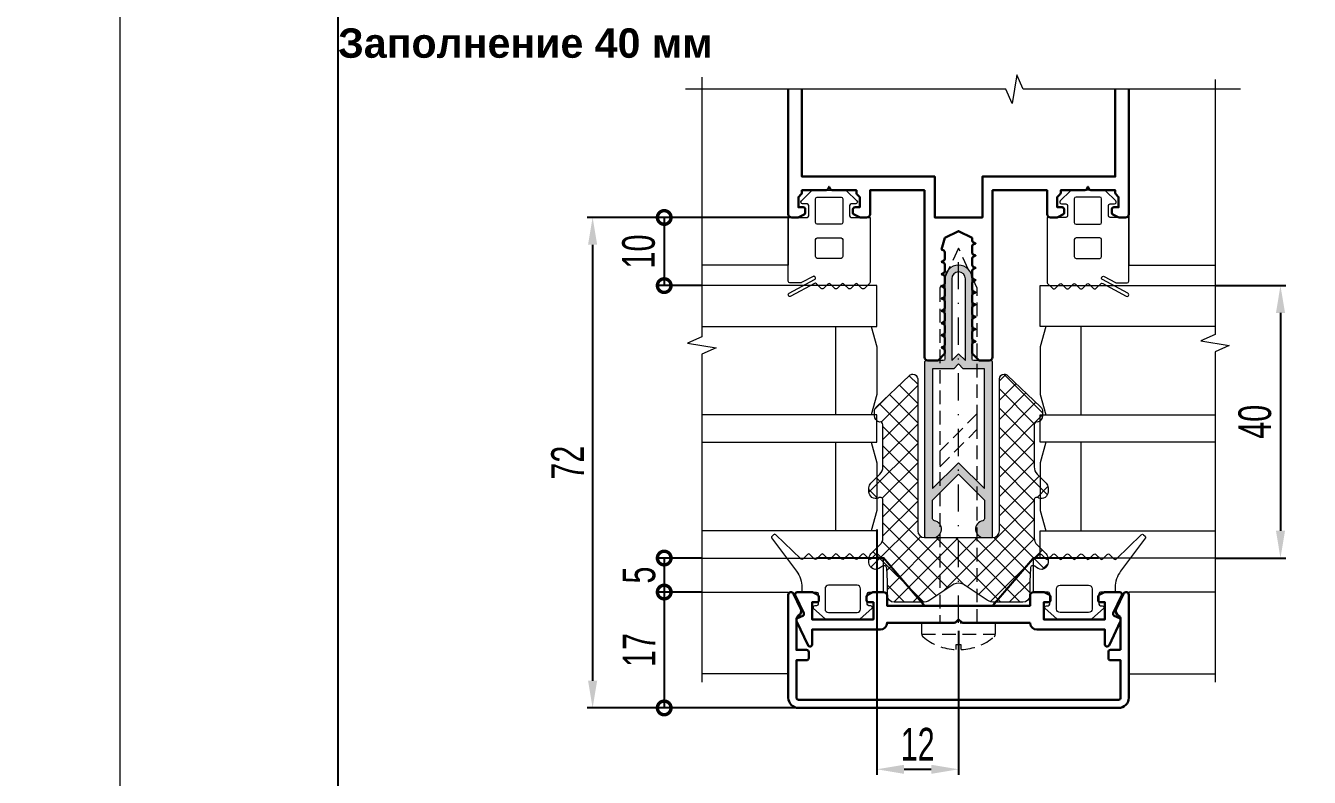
# Model space of a CAD drawing. Extents: x -37 to 8820, y -336 to 478.
# Drawn here: x 4611.3 to 4729.1, y 140.1 to 209.1 of the extents above; entities that cross this region are included whole.
import ezdxf

# ---------------------------------------------------------------- set-up
doc = ezdxf.new("R2010")
doc.units = 0
doc.header["$LTSCALE"] = 5
doc.linetypes.add('DASHDOT', pattern=[1, 0.5, -0.25, 0, -0.25])
doc.linetypes.add('HIDDEN', pattern=[0.375, 0.25, -0.125])
doc.layers.get('0').update_dxf_attribs({"linetype": 'CONTINUOUS', "lineweight": 30})
doc.layers.get('DEFPOINTS').update_dxf_attribs({"linetype": 'CONTINUOUS'})
for name, color, linetype, lineweight in [('1', 6, 'DASHDOT', 13), ('2', 3, 'HIDDEN', 13), ('Dimentions', 5, 'CONTINUOUS', 15), ('Glass', 5, 'CONTINUOUS', 20), ('Герлен', 7, 'CONTINUOUS', 60), ('Зигзаг', 1, 'CONTINUOUS', 15), ('Конструкции', 252, 'CONTINUOUS', 20), ('Рамки', 1, 'CONTINUOUS', 15), ('Текстовый', 7, 'CONTINUOUS', 9), ('Уплотнители', 1, 'CONTINUOUS', 20), ('Штриховка', 1, 'CONTINUOUS', 5)]:
    doc.layers.add(name, color=color, linetype=linetype, lineweight=lineweight)
doc.layers.add('Скрытые', color=14, linetype='CONTINUOUS', plot=False)
doc.styles.add('3', font='RUSS.SHX', dxfattribs={"width": 0.7, "height": 3})
doc.styles.add('Каталожный', font='arial.ttf', dxfattribs={"height": 2.5})
doc.dimstyles.new('MX1_6', dxfattribs={"dimtxt": 3, "dimasz": 2.5, "dimexe": 0.5, "dimexo": 0, "dimgap": 0.8, "dimtad": 1, "dimlfac": 1.6, "dimdsep": 46, "dimtxsty": '3', "dimcen": 0, "dimclrd": 256, "dimclre": 256, "dimclrt": 256, "dimaunit": 1, "dimadec": 0, "dimazin": 0, "dimtfac": 1, "dimtmove": 0, "dimatfit": 1, "dimfxl": 1, "dimtvp": 1, "dimtolj": 1, "dimtzin": 0, "dimarcsym": 0})

# ---------------------------------------------------------------- blocks, each defined once
blk = doc.blocks.new('*D505')
at = {"layer": 'DEFPOINTS', "color": 0, "linetype": 'Continuous', "transparency": 16777216}
for p in [(4720.48, 185.21), (4720.48, 160.21), (4726.48, 160.21)]:
    blk.add_point(p, dxfattribs=at)
at = {"layer": 'Dimentions', "linetype": 'Continuous', "lineweight": -2, "transparency": 16777216}
for p, q in [((4720.48, 185.21), (4726.98, 185.21)), ((4726.48, 182.71), (4726.48, 162.71)), ((4720.48, 160.21), (4726.98, 160.21))]:
    blk.add_line(p, q, dxfattribs=at)
at = {"layer": 'Dimentions', "linetype": 'Continuous', "transparency": 16777216}
for points in [[(4726.07, 182.71), (4726.9, 182.71), (4726.48, 185.21)], [(4726.07, 162.71), (4726.9, 162.71), (4726.48, 160.21)]]:
    blk.add_solid(points, dxfattribs=at)
at = {"layer": 'Dimentions', "linetype": 'Continuous', "transparency": 16777216, "insert": (4724.14, 172.71), "char_height": 3, "attachment_point": 5, "rotation": 90, "style": '3'}
blk.add_mtext('\\A1;40', dxfattribs=at)
blk = doc.blocks.new('_DotSmall')
at = {"color": 0, "linetype": 'ByBlock', "const_width": 0.5}
blk.add_lwpolyline([(-0.0625, 0, 1), (0.0625, 0, 1)], format="xyb", close=True, dxfattribs=at)
blk = doc.blocks.new('*D506')
at = {"layer": 'DEFPOINTS', "color": 0, "linetype": 'Continuous', "transparency": 16777216}
for p in [(4673.39, 160.21), (4669.93, 157.09), (4673.39, 157.09)]:
    blk.add_point(p, dxfattribs=at)
at = {"layer": 'Dimentions', "linetype": 'Continuous', "lineweight": -2, "transparency": 16777216}
for p, q in [((4673.39, 160.21), (4669.43, 160.21)), ((4669.93, 160.21), (4669.93, 157.09)), ((4673.39, 157.09), (4669.43, 157.09))]:
    blk.add_line(p, q, dxfattribs=at)
at = {"layer": 'Dimentions', "linetype": 'Continuous', "lineweight": -2, "transparency": 16777216, "xscale": 2.5, "yscale": 2.5, "zscale": 2.5}
for p, rotation in [((4669.93, 160.21), 90), ((4669.93, 157.09), 270)]:
    blk.add_blockref('_DotSmall', p, dxfattribs=dict(at, rotation=rotation))
at = {"layer": 'Dimentions', "linetype": 'Continuous', "transparency": 16777216, "insert": (4667.63, 158.65), "char_height": 3, "attachment_point": 5, "rotation": 90, "style": '3'}
blk.add_mtext('\\A1;5', dxfattribs=at)
blk = doc.blocks.new('*D507')
at = {"layer": 'DEFPOINTS', "color": 0, "linetype": 'Continuous', "transparency": 16777216}
for p in [(4673.39, 157.09), (4669.93, 146.46), (4683.38, 146.46)]:
    blk.add_point(p, dxfattribs=at)
at = {"layer": 'Dimentions', "linetype": 'Continuous', "lineweight": -2, "transparency": 16777216}
for p, q in [((4673.39, 157.09), (4669.43, 157.09)), ((4669.93, 157.09), (4669.93, 146.46)), ((4683.38, 146.46), (4669.43, 146.46))]:
    blk.add_line(p, q, dxfattribs=at)
at = {"layer": 'Dimentions', "linetype": 'Continuous', "lineweight": -2, "transparency": 16777216, "xscale": 2.5, "yscale": 2.5, "zscale": 2.5}
for p, rotation in [((4669.93, 157.09), 90), ((4669.93, 146.46), 270)]:
    blk.add_blockref('_DotSmall', p, dxfattribs=dict(at, rotation=rotation))
at = {"layer": 'Dimentions', "linetype": 'Continuous', "transparency": 16777216, "insert": (4667.63, 151.77), "char_height": 3, "attachment_point": 5, "rotation": 90, "style": '3'}
blk.add_mtext('\\A1;17', dxfattribs=at)
blk = doc.blocks.new('*D508')
at = {"layer": 'DEFPOINTS', "color": 0, "linetype": 'Continuous', "transparency": 16777216}
for p in [(4681.63, 191.46), (4669.93, 185.21), (4673.39, 185.21)]:
    blk.add_point(p, dxfattribs=at)
at = {"layer": 'Dimentions', "linetype": 'Continuous', "lineweight": -2, "transparency": 16777216}
for p, q in [((4681.63, 191.46), (4669.43, 191.46)), ((4669.93, 191.46), (4669.93, 185.21)), ((4673.39, 185.21), (4669.43, 185.21))]:
    blk.add_line(p, q, dxfattribs=at)
at = {"layer": 'Dimentions', "linetype": 'Continuous', "lineweight": -2, "transparency": 16777216, "xscale": 2.5, "yscale": 2.5, "zscale": 2.5}
for p, rotation in [((4669.93, 191.46), 90), ((4669.93, 185.21), 270)]:
    blk.add_blockref('_DotSmall', p, dxfattribs=dict(at, rotation=rotation))
at = {"layer": 'Dimentions', "linetype": 'Continuous', "transparency": 16777216, "insert": (4667.59, 188.34), "char_height": 3, "attachment_point": 5, "rotation": 90, "style": '3'}
blk.add_mtext('\\A1;10', dxfattribs=at)
blk = doc.blocks.new('*D509')
at = {"layer": 'DEFPOINTS', "color": 0, "linetype": 'Continuous', "transparency": 16777216}
for p in [(4681.63, 191.46), (4663.36, 146.46), (4682.25, 146.46)]:
    blk.add_point(p, dxfattribs=at)
at = {"layer": 'Dimentions', "linetype": 'Continuous', "lineweight": -2, "transparency": 16777216}
for p, q in [((4681.63, 191.46), (4662.86, 191.46)), ((4663.36, 188.96), (4663.36, 148.96)), ((4682.25, 146.46), (4662.86, 146.46))]:
    blk.add_line(p, q, dxfattribs=at)
at = {"layer": 'Dimentions', "linetype": 'Continuous', "transparency": 16777216}
for points in [[(4662.94, 188.96), (4663.78, 188.96), (4663.36, 191.46)], [(4662.94, 148.96), (4663.78, 148.96), (4663.36, 146.46)]]:
    blk.add_solid(points, dxfattribs=at)
at = {"layer": 'Dimentions', "linetype": 'Continuous', "transparency": 16777216, "insert": (4661.06, 168.96), "char_height": 3, "attachment_point": 5, "rotation": 90, "style": '3'}
blk.add_mtext('\\A1;72', dxfattribs=at)
blk = doc.blocks.new('*D515')
at = {"layer": 'DEFPOINTS', "color": 0, "linetype": 'Continuous', "transparency": 16777216}
for p in [(4689.44, 162.84), (4696.94, 153.53), (4696.94, 140.83)]:
    blk.add_point(p, dxfattribs=at)
at = {"layer": 'Dimentions', "linetype": 'Continuous', "lineweight": -2, "transparency": 16777216}
for p, q in [((4689.44, 162.84), (4689.44, 140.33)), ((4696.94, 153.53), (4696.94, 140.33)), ((4691.94, 140.83), (4694.44, 140.83))]:
    blk.add_line(p, q, dxfattribs=at)
at = {"layer": 'Dimentions', "linetype": 'Continuous', "transparency": 16777216}
for points in [[(4691.94, 141.24), (4691.94, 140.41), (4689.44, 140.83)], [(4694.44, 141.24), (4694.44, 140.41), (4696.94, 140.83)]]:
    blk.add_solid(points, dxfattribs=at)
at = {"layer": 'Dimentions', "linetype": 'Continuous', "transparency": 16777216, "insert": (4693.19, 143.13), "char_height": 3, "attachment_point": 5, "style": '3'}
blk.add_mtext('\\A1;12', dxfattribs=at)

msp = doc.modelspace()

# ---------------------------------------------------------------- hatches: boundary and pattern name
at = {"layer": 'Штриховка'}
h = msp.add_hatch(color=256, dxfattribs=at)
edge = h.paths.add_edge_path(flags=16)
edge.add_line((4696.9397, 178.9619), (4697.5647, 178.3369))
edge.add_line((4697.5647, 178.3369), (4697.5647, 185.8369))
edge.add_arc((4696.9397, 185.8369), 0.625, 0, 180)
edge.add_line((4696.3147, 185.8369), (4696.3147, 178.3369))
edge.add_line((4696.3147, 178.3369), (4696.9397, 178.9619))
h.paths.add_polyline_path([(4697.3791, 177.5869), (4696.9397, 178.0263), (4696.5004, 177.5869), (4694.5647, 177.5869), (4694.5647, 166.5851), (4696.9397, 168.9601), (4699.3147, 166.5851), (4699.3147, 177.5869)], flags=16)
edge = h.paths.add_edge_path()
edge.add_line((4699.8772, 178.3369), (4698.346, 178.3369))
edge.add_arc((4698.346, 178.4932), 0.1562, 180, 270, ccw=False)
edge.add_line((4698.1897, 178.4932), (4698.1897, 182.5869))
edge.add_arc((4698.096, 182.7119), 0.1562, 306.869898, 413.130102)
edge.add_line((4698.1897, 182.8369), (4698.1897, 185.8369))
edge.add_arc((4696.9397, 185.8369), 1.25, 0, 180)
edge.add_line((4695.6897, 185.8369), (4695.6897, 182.8369))
edge.add_arc((4695.7835, 182.7119), 0.1562, 126.869898, 233.130102)
edge.add_line((4695.6897, 182.5869), (4695.6897, 178.4932))
edge.add_arc((4695.5335, 178.4932), 0.1562, -90, 0, ccw=False)
edge.add_line((4695.5335, 178.3369), (4694.0022, 178.3369))
edge.add_arc((4694.0022, 178.1494), 0.1875, 90, 180)
edge.add_line((4693.8147, 178.1494), (4693.8147, 162.2744))
edge.add_arc((4694.0022, 162.2744), 0.1875, 180, 270)
edge.add_line((4694.0022, 162.0869), (4694.596, 162.0869))
edge.add_arc((4694.596, 162.8682), 0.7812, 270, 440.718201)
edge.add_arc((4694.7522, 163.8242), 0.1875, 180, 260.718201, ccw=False)
edge.add_line((4694.5647, 163.8242), (4694.5647, 165.5244))
edge.add_line((4694.5647, 165.5244), (4696.9397, 167.8994))
edge.add_line((4696.9397, 167.8994), (4699.3147, 165.5244))
edge.add_line((4699.3147, 165.5244), (4699.3147, 163.8242))
edge.add_arc((4699.1272, 163.8242), 0.1875, -80.718201, 0, ccw=False)
edge.add_arc((4699.2835, 162.8682), 0.7813, 99.281799, 270)
edge.add_line((4699.2835, 162.0869), (4699.8772, 162.0869))
edge.add_arc((4699.8772, 162.2744), 0.1875, 270, 360)
edge.add_line((4700.0647, 162.2744), (4700.0647, 178.1494))
edge.add_arc((4699.8772, 178.1494), 0.1875, 0, 90)
at = {"layer": 'Штриховка', "lineweight": 5}
h = msp.add_hatch(dxfattribs=at)
h.set_pattern_fill('NET', color=256, scale=10, angle=45, style=0)
h.set_pattern_definition([(45, (401.1166, 2520.1541), (-0.88388348, 0.88388348), []), (135, (401.1166, 2520.1541), (-0.88388348, -0.88388348), [])])
edge = h.paths.add_edge_path()
edge.add_arc((4701.1335, 176.6494), 0.4375, 45, 90, ccw=False)
edge.add_line((4701.4429, 176.9588), (4704.4754, 174.0825))
edge.add_arc((4704.0335, 173.6405), 0.625, 0, 45, ccw=False)
edge.add_line((4704.6585, 173.6405), (4704.6585, 173.287))
edge.add_arc((4704.0424, 173.284), 0.6161, -75.309061, 0.28096, ccw=False)
edge.add_arc((4704.1272, 172.4485), 0.25, 73.39845, 180)
edge.add_line((4703.8772, 172.4485), (4703.8772, 168.5727))
edge.add_arc((4704.8147, 168.5727), 0.9375, 180, 225)
edge.add_line((4704.1518, 167.9098), (4704.9754, 167.0862))
edge.add_arc((4704.5335, 166.6442), 0.625, 0, 45, ccw=False)
edge.add_line((4705.1585, 166.6442), (4705.1585, 166.2907))
edge.add_arc((4704.5335, 166.2907), 0.625, 248.459594, 360, ccw=False)
edge.add_arc((4704.1272, 165.5325), 0.25, 45, 180)
edge.add_line((4703.8772, 165.5325), (4703.8772, 162.0763))
edge.add_arc((4704.8147, 162.0763), 0.9375, 180, 225)
edge.add_line((4704.1518, 161.4134), (4704.9754, 160.5898))
edge.add_arc((4704.5335, 160.1479), 0.625, 0, 45, ccw=False)
edge.add_line((4705.1585, 160.1479), (4705.1585, 159.7943))
edge.add_arc((4704.5335, 159.7943), 0.625, -135, 0, ccw=False)
edge.add_line((4704.0915, 159.3524), (4703.9276, 159.4684))
edge.add_arc((4703.7832, 159.2644), 0.25, 54.716356, 177.011206)
edge.add_line((4703.5335, 159.2774), (4703.471, 158.0802))
edge.add_line((4703.471, 158.0802), (4703.471, 156.7744))
edge.add_arc((4702.846, 156.7744), 0.625, -90, 0, ccw=False)
edge.add_line((4702.846, 156.1494), (4702.6897, 156.1494))
edge.add_line((4702.6897, 156.1494), (4700.2662, 156.1494))
edge.add_arc((4700.2662, 157.3994), 1.25, 236.745633, 270, ccw=False)
edge.add_line((4699.5807, 156.3541), (4697.3762, 157.7997))
edge.add_arc((4696.9397, 156.944), 0.9605, 62.973316, 117.026684)
edge.add_line((4696.5033, 157.7997), (4694.2988, 156.3541))
edge.add_arc((4693.6133, 157.3994), 1.25, 270, 303.254367, ccw=False)
edge.add_line((4693.6133, 156.1494), (4691.1897, 156.1494))
edge.add_line((4691.1897, 156.1494), (4691.0335, 156.1494))
edge.add_arc((4691.0335, 156.7744), 0.625, 180, 270, ccw=False)
edge.add_line((4690.4085, 156.7744), (4690.4085, 158.0802))
edge.add_line((4690.4085, 158.0802), (4690.346, 159.2774))
edge.add_arc((4690.0963, 159.2644), 0.25, 2.988794, 125.283644)
edge.add_line((4689.9519, 159.4684), (4689.7879, 159.3524))
edge.add_arc((4689.346, 159.7943), 0.625, 180, 315, ccw=False)
edge.add_line((4688.721, 159.7943), (4688.721, 160.1479))
edge.add_arc((4689.346, 160.1479), 0.625, 135, 180, ccw=False)
edge.add_line((4688.904, 160.5898), (4689.7277, 161.4134))
edge.add_arc((4689.0647, 162.0763), 0.9375, 315, 360)
edge.add_line((4690.0022, 162.0763), (4690.0022, 165.5325))
edge.add_arc((4689.7522, 165.5325), 0.25, 360, 495)
edge.add_arc((4689.346, 166.2907), 0.625, 180, 291.540406, ccw=False)
edge.add_line((4688.721, 166.2907), (4688.721, 166.6442))
edge.add_arc((4689.346, 166.6442), 0.625, 135, 180, ccw=False)
edge.add_line((4688.904, 167.0862), (4689.7277, 167.9098))
edge.add_arc((4689.0647, 168.5727), 0.9375, 315, 360)
edge.add_line((4690.0022, 168.5727), (4690.0022, 172.4485))
edge.add_arc((4689.7522, 172.4485), 0.25, 360, 466.60155)
edge.add_arc((4689.837, 173.284), 0.6161, 179.71904, 255.309061, ccw=False)
edge.add_line((4689.221, 173.287), (4689.221, 173.6405))
edge.add_arc((4689.846, 173.6405), 0.625, 135, 180, ccw=False)
edge.add_line((4689.404, 174.0825), (4692.4366, 176.9588))
edge.add_arc((4692.746, 176.6494), 0.4375, 90, 135, ccw=False)
edge.add_line((4692.746, 177.0869), (4692.7522, 177.0869))
edge.add_arc((4692.7522, 176.6494), 0.4375, 0, 90, ccw=False)
edge.add_line((4693.1897, 176.6494), (4693.1897, 162.7119))
edge.add_arc((4693.8147, 162.7119), 0.625, 180, 270)
edge.add_line((4693.8147, 162.0869), (4696.9397, 162.0869))
edge.add_line((4696.9397, 162.0869), (4700.0647, 162.0869))
edge.add_arc((4700.0647, 162.7119), 0.625, 270, 360)
edge.add_line((4700.6897, 162.7119), (4700.6897, 176.6494))
edge.add_arc((4701.1272, 176.6494), 0.4375, 90, 180, ccw=False)

# ---------------------------------------------------------------- linework, layer by layer
msp.add_lwpolyline([(4681.3147, 203.2257), (4681.3147, 191.7744, 0.41421356), (4681.6272, 191.4619), (4682.208, 191.4619, 0.11643382), (4682.2918, 191.4817), (4682.7736, 191.7226, 0.28407904), (4682.8772, 191.8903), (4682.8772, 192.2119, 0.41421356), (4682.6897, 192.3994), (4682.2522, 192.3994), (4682.2522, 193.3369), (4682.5098, 193.5945, 0.19891237), (4682.5647, 193.7271), (4682.5647, 193.9619), (4684.7926, 193.9619, 0.28407904), (4684.9603, 194.0656), (4685.0647, 194.2744), (4685.1692, 194.0656, 0.28407904), (4685.3369, 193.9619), (4687.5647, 193.9619), (4687.5647, 193.7271, 0.19891237), (4687.6197, 193.5945), (4687.8772, 193.3369), (4687.8772, 192.3994), (4687.4397, 192.3994, 0.41421356), (4687.2522, 192.2119), (4687.2522, 191.8903, 0.28407904), (4687.3559, 191.7226), (4687.8377, 191.4817, 0.11643382), (4687.9215, 191.4619), (4688.5022, 191.4619, 0.41421356), (4688.8147, 191.7744), (4688.8147, 193.9619), (4693.8147, 193.9619), (4693.8147, 178.6494, 0.41421356), (4694.1272, 178.3369), (4694.9871, 178.3369, 0.19891237), (4695.1197, 178.3918), (4695.6348, 178.907, 0.19891237), (4695.6897, 179.0396), (4695.6897, 179.2523, 0.28407904), (4695.5861, 179.42), (4695.3772, 179.5244), (4695.5861, 179.6288, 0.28407904), (4695.6897, 179.7965), (4695.6897, 180.3773, 0.28407904), (4695.5861, 180.545), (4695.3772, 180.6494), (4695.5861, 180.7538, 0.28407904), (4695.6897, 180.9215), (4695.6897, 181.5023, 0.28407904), (4695.5861, 181.67), (4695.3772, 181.7744), (4695.5861, 181.8788, 0.28407904), (4695.6897, 182.0465), (4695.6897, 182.6273, 0.28407904), (4695.5861, 182.795), (4695.3772, 182.8994), (4695.5861, 183.0038, 0.28407904), (4695.6897, 183.1715), (4695.6897, 183.7523, 0.28407904), (4695.5861, 183.92), (4695.3772, 184.0244), (4695.5861, 184.1288, 0.28407904), (4695.6897, 184.2965), (4695.6897, 184.8773, 0.28407904), (4695.5861, 185.045), (4695.3772, 185.1494), (4695.5861, 185.2538, 0.28407904), (4695.6897, 185.4215), (4695.6897, 186.0023, 0.28407904), (4695.5861, 186.17), (4695.3772, 186.2744), (4695.5861, 186.3788, 0.28407904), (4695.6897, 186.5465), (4695.6897, 187.1273, 0.28407904), (4695.5861, 187.295), (4695.3772, 187.3994), (4695.5861, 187.5038, 0.28407904), (4695.6897, 187.6715), (4695.6897, 188.2523, 0.28407904), (4695.5861, 188.42), (4695.3772, 188.5244), (4695.6897, 189.5869), (4696.9397, 190.2119), (4698.1897, 189.5869), (4698.1897, 189.359, 0.28407904), (4698.2934, 189.1913), (4698.5022, 189.0869), (4698.2934, 188.9825, 0.28407904), (4698.1897, 188.8148), (4698.1897, 188.234, 0.28407904), (4698.2934, 188.0663), (4698.5022, 187.9619), (4698.2934, 187.8575, 0.28407904), (4698.1897, 187.6898), (4698.1897, 187.109, 0.28407904), (4698.2934, 186.9413), (4698.5022, 186.8369), (4698.2934, 186.7325, 0.28407904), (4698.1897, 186.5648), (4698.1897, 185.984, 0.28407904), (4698.2934, 185.8163), (4698.5022, 185.7119), (4698.2934, 185.6075, 0.28407904), (4698.1897, 185.4398), (4698.1897, 184.859, 0.28407904), (4698.2934, 184.6913), (4698.5022, 184.5869), (4698.2934, 184.4825, 0.28407904), (4698.1897, 184.3148), (4698.1897, 183.734, 0.28407904), (4698.2934, 183.5663), (4698.5022, 183.4619), (4698.2934, 183.3575, 0.28407904), (4698.1897, 183.1898), (4698.1897, 182.609, 0.28407904), (4698.2934, 182.4413), (4698.5022, 182.3369), (4698.2934, 182.2325, 0.28407904), (4698.1897, 182.0648), (4698.1897, 181.484, 0.28407904), (4698.2934, 181.3163), (4698.5022, 181.2119), (4698.2934, 181.1075, 0.28407904), (4698.1897, 180.9398), (4698.1897, 180.359, 0.28407904), (4698.2934, 180.1913), (4698.5022, 180.0869), (4698.2934, 179.9825, 0.28407904), (4698.1897, 179.8148), (4698.1897, 179.0396, 0.19891237), (4698.2447, 178.907), (4698.7598, 178.3918, 0.19891237), (4698.8924, 178.3369), (4699.7522, 178.3369, 0.41421356), (4700.0647, 178.6494), (4700.0647, 193.9619), (4705.0647, 193.9619), (4705.0647, 191.7744, 0.41421356), (4705.3772, 191.4619), (4705.958, 191.4619, 0.11643382), (4706.0418, 191.4817), (4706.5236, 191.7226, 0.28407904), (4706.6272, 191.8903), (4706.6272, 192.2119, 0.41421356), (4706.4397, 192.3994), (4706.0022, 192.3994), (4706.0022, 193.3369), (4706.2598, 193.5945, 0.19891237), (4706.3147, 193.7271), (4706.3147, 193.9619), (4708.5426, 193.9619, 0.28407904), (4708.7103, 194.0656), (4708.8147, 194.2744), (4708.9192, 194.0656, 0.28407904), (4709.0869, 193.9619), (4711.3147, 193.9619), (4711.3147, 193.7271, 0.19891237), (4711.3697, 193.5945), (4711.6272, 193.3369), (4711.6272, 192.3994), (4711.1897, 192.3994, 0.41421356), (4711.0022, 192.2119), (4711.0022, 191.8903, 0.28407904), (4711.1059, 191.7226), (4711.5877, 191.4817, 0.11643382), (4711.6715, 191.4619), (4712.2522, 191.4619, 0.41421356), (4712.5647, 191.7744), (4712.5647, 203.2257)], format="xyb")
msp.add_lwpolyline([(4682.5647, 203.2257), (4682.5647, 195.2119), (4694.7522, 195.2119), (4694.7522, 191.4619), (4699.1272, 191.4619), (4699.1272, 195.2119), (4711.3147, 195.2119), (4711.3147, 203.2257)])
for points in [[(4711.8147, 151.7744), (4711.8147, 154.6002, 0.27973928), (4711.6128, 154.9329, -0.40155944), (4711.4182, 155.5059), (4712.0882, 156.9426, -0.80258485), (4712.5647, 156.8369), (4712.5647, 147.3994, -0.41421356), (4711.6272, 146.4619), (4682.2522, 146.4619, -0.41421356), (4681.3147, 147.3994), (4681.3147, 156.8369, -0.80258485), (4681.7913, 156.9426), (4682.4613, 155.5059, -0.40155944), (4682.2667, 154.9329, 0.27973928), (4682.0647, 154.6002), (4682.0647, 151.7744), (4683.0022, 151.7744, -0.41421356), (4683.1897, 151.5869), (4683.1897, 151.0244, -0.41421356), (4683.0022, 150.8369), (4682.0647, 150.8369), (4682.0647, 147.3994, 0.41421356), (4682.2522, 147.2119), (4711.6272, 147.2119, 0.41421356), (4711.8147, 147.3994), (4711.8147, 150.8369), (4710.8772, 150.8369, -0.41421356), (4710.6897, 151.0244), (4710.6897, 151.5869, -0.41421356), (4710.8772, 151.7744)], [(4703.5022, 154.2744), (4697.3299, 154.2744, -0.19891237), (4697.1973, 154.3293), (4696.9397, 154.5869), (4696.6822, 154.3293, -0.19891237), (4696.5496, 154.2744), (4690.3772, 154.2744, -0.41421356), (4689.7522, 153.6494), (4683.5022, 153.6494), (4683.5022, 152.2744, -0.41421356), (4683.3147, 152.0869), (4683.2957, 152.0869, -0.29147342), (4683.1258, 152.1952), (4682.0823, 154.433, -0.41421356), (4682.173, 154.6822), (4682.6448, 154.9022, 0.41421356), (4682.7355, 155.1513), (4681.9573, 156.8202, -0.54861879), (4682.1272, 157.0869), (4683.458, 157.0869, -0.11643382), (4683.5418, 157.0671), (4684.0236, 156.8262, -0.28407904), (4684.1272, 156.6585), (4684.1272, 156.3369, -0.41421356), (4683.9397, 156.1494), (4683.5022, 156.1494), (4683.5022, 154.5869), (4689.1272, 154.5869), (4689.1272, 156.1494), (4688.6897, 156.1494, -0.41421356), (4688.5022, 156.3369), (4688.5022, 156.6585, -0.28407904), (4688.6059, 156.8262), (4689.0877, 157.0671, -0.11643382), (4689.1715, 157.0869), (4690.0647, 157.0869, -0.41421356), (4690.3772, 156.7744), (4690.3772, 155.8369), (4703.5022, 155.8369), (4703.5022, 156.7744, -0.41421356), (4703.8147, 157.0869), (4704.708, 157.0869, -0.11643382), (4704.7918, 157.0671), (4705.2736, 156.8262, -0.28407904), (4705.3772, 156.6585), (4705.3772, 156.3369, -0.41421356), (4705.1897, 156.1494), (4704.7522, 156.1494), (4704.7522, 154.5869), (4710.3772, 154.5869), (4710.3772, 156.1494), (4709.9397, 156.1494, -0.41421356), (4709.7522, 156.3369), (4709.7522, 156.6585, -0.28407904), (4709.8559, 156.8262), (4710.3377, 157.0671, -0.11643382), (4710.4215, 157.0869), (4711.7522, 157.0869, -0.54861879), (4711.9222, 156.8202), (4711.144, 155.1513, 0.41421356), (4711.2347, 154.9022), (4711.7065, 154.6822, -0.41421356), (4711.7972, 154.433), (4710.7537, 152.1952, -0.29147342), (4710.5837, 152.0869), (4710.5647, 152.0869, -0.41421356), (4710.3772, 152.2744), (4710.3772, 153.6494), (4704.1272, 153.6494, -0.41421356)]]:
    msp.add_lwpolyline(points, format="xyb", close=True)
at = {"layer": '1'}
msp.add_line((4696.9397, 154.2744), (4696.9397, 188.6494), dxfattribs=at)
at = {"layer": '2'}
msp.add_line((4693.5647, 153.2184), (4700.3147, 153.2184), dxfattribs=at)
for points in [[(4698.6585, 154.2744), (4698.6585, 184.9635), (4696.9397, 188.6494), (4695.221, 184.9635), (4695.221, 154.2744)], [(4695.221, 168.5903), (4698.6585, 172.0278), (4698.6585, 173.4601), (4695.221, 170.0226)]]:
    msp.add_lwpolyline(points, close=True, dxfattribs=at)
msp.add_lwpolyline([(4696.6941, 151.8116, -0.16184886), (4693.6784, 152.9773, -0.22388754), (4693.5647, 153.2184), (4693.5647, 154.2744), (4700.3147, 154.2744), (4700.3147, 153.2184, -0.22388754), (4700.2011, 152.9773, -0.16184886), (4697.1854, 151.8116), (4697.1854, 152.2492), (4696.6941, 152.2492)], format="xyb", close=True, dxfattribs=at)
at = {"layer": 'Glass'}
for points in [[(4673.3907, 181.4619), (4689.4358, 181.4619), (4689.4358, 185.2119), (4673.3907, 185.2119)], [(4720.4849, 181.4619), (4704.4397, 181.4619), (4704.4397, 185.2119), (4720.4849, 185.2119)], [(4688.9334, 173.3369), (4685.6858, 173.3369), (4685.6858, 181.4619), (4688.9334, 181.4619), (4689.4358, 179.5869), (4689.4358, 175.2119)], [(4704.9421, 173.3369), (4708.1897, 173.3369), (4708.1897, 181.4619), (4704.9421, 181.4619), (4704.4397, 179.5869), (4704.4397, 175.2119)], [(4673.3907, 170.8369), (4689.4358, 170.8369), (4689.4358, 173.3369), (4673.3907, 173.3369)], [(4720.4849, 170.8369), (4704.4397, 170.8369), (4704.4397, 173.3369), (4720.4849, 173.3369)], [(4688.9334, 162.7119), (4685.6858, 162.7119), (4685.6858, 170.8369), (4688.9334, 170.8369), (4689.4358, 168.9619), (4689.4358, 164.5869)], [(4704.9421, 162.7119), (4708.1897, 162.7119), (4708.1897, 170.8369), (4704.9421, 170.8369), (4704.4397, 168.9619), (4704.4397, 164.5869)], [(4673.3907, 160.2119), (4689.4358, 160.2119), (4689.4358, 162.7119), (4673.3907, 162.7119)], [(4720.4849, 160.2119), (4704.4397, 160.2119), (4704.4397, 162.7119), (4720.4849, 162.7119)]]:
    msp.add_lwpolyline(points, close=True, dxfattribs=at)
at = {"layer": 'Герлен', "ltscale": 2, "const_width": 0.1875}
msp.add_lwpolyline([(4709.8077, 160.2119), (4703.8147, 160.2119), (4700.0647, 155.8369), (4693.8147, 155.8369), (4690.0647, 160.2119), (4683.8844, 160.2119)], dxfattribs=at)
at = {"layer": 'Зигзаг'}
for points in [[(4722.8235, 203.2257), (4702.8824, 203.2257), (4702.3015, 204.5436), (4701.8659, 201.9309), (4701.2834, 203.2257), (4671.884, 203.2257)], [(4673.3946, 204.3312), (4673.3946, 180.5171), (4672.0767, 179.9362), (4674.6894, 179.5006), (4673.3946, 178.9181), (4673.3946, 148.8149)], [(4720.4849, 204.1241), (4720.4849, 180.7241), (4719.167, 180.1433), (4721.7797, 179.7076), (4720.4849, 179.1251), (4720.4849, 148.8149)]]:
    msp.add_lwpolyline(points, dxfattribs=at)
at = {"layer": 'Конструкции'}
for points in [[(4681.3147, 203.2257), (4681.3147, 187.0869), (4673.3946, 187.0869)], [(4712.5647, 203.2257), (4712.5647, 187.0869), (4720.4849, 187.0869)], [(4673.3946, 157.0869), (4681.3147, 157.0869), (4681.3147, 149.5869), (4673.3946, 149.5869)], [(4720.4849, 157.0869), (4712.5647, 157.0869), (4712.5647, 149.5869), (4720.4849, 149.5869)]]:
    msp.add_lwpolyline(points, dxfattribs=at)
at = {"layer": 'Рамки', "linetype": 'Continuous'}
for points in [[(4620, 297), (4410, 297), (4410, 0), (4620, 0)], [(4620, 297), (4830, 297), (4830, 0), (4620, 0)]]:
    msp.add_lwpolyline(points, close=True, dxfattribs=at)
at = {"layer": 'Скрытые', "linetype": 'Continuous'}
msp.add_lwpolyline([(4640, 10), (4640, 287), (4805, 287), (4805, 10)], close=True, dxfattribs=at)
at = {"layer": 'Уплотнители'}
for points in [[(4683.584, 186.0478), (4682.5389, 185.4808, -0.12491271), (4682.4644, 185.4619), (4681.471, 185.4619, -0.41421356), (4681.3147, 185.6182), (4681.3147, 191.4619), (4683.0335, 191.4619, 0.41421356), (4683.1897, 191.6182), (4683.1897, 192.5557, 0.41421356), (4683.0335, 192.7119), (4682.6272, 192.7119, -0.66858666), (4682.5169, 192.9788), (4683.4565, 193.9163, -0.19861919), (4683.5669, 193.9619), (4686.5626, 193.9619, -0.19861919), (4686.673, 193.9163), (4687.6126, 192.9788, -0.66858666), (4687.5022, 192.7119), (4687.096, 192.7119, 0.41421356), (4686.9397, 192.5557), (4686.9397, 191.6182, 0.41421356), (4687.096, 191.4619), (4688.8147, 191.4619), (4688.8147, 185.5266, -0.19891237), (4688.769, 185.4162), (4688.3002, 184.9474, -0.41421356), (4688.0793, 184.9474), (4687.6752, 185.3514, 0.41421356), (4687.4543, 185.3514), (4687.0502, 184.9474, -0.41421356), (4686.8293, 184.9474), (4686.4252, 185.3514, 0.41421356), (4686.2043, 185.3514), (4685.8002, 184.9474, -0.41421356), (4685.5793, 184.9474), (4685.1752, 185.3514, 0.41421356), (4684.9543, 185.3514), (4684.5502, 184.9474, -0.41421356), (4684.3293, 184.9474), (4683.8972, 185.3794, 0.33207606), (4683.7122, 185.4063), (4681.5455, 184.2308, -1), (4681.3965, 184.5055), (4683.733, 185.7731, 1)], [(4683.971, 193.3369), (4686.1585, 193.3369, -0.41421356), (4686.3147, 193.1807), (4686.3147, 190.9932, -0.41421356), (4686.1585, 190.8369), (4683.971, 190.8369, -0.41421356), (4683.8147, 190.9932), (4683.8147, 193.1807, -0.41421356)], [(4710.2955, 186.0478), (4711.3405, 185.4808, 0.12491271), (4711.4151, 185.4619), (4712.4085, 185.4619, 0.41421356), (4712.5647, 185.6182), (4712.5647, 191.4619), (4710.846, 191.4619, -0.41421356), (4710.6897, 191.6182), (4710.6897, 192.5557, -0.41421356), (4710.846, 192.7119), (4711.2522, 192.7119, 0.66858666), (4711.3626, 192.9788), (4710.423, 193.9163, 0.19861919), (4710.3126, 193.9619), (4707.3169, 193.9619, 0.19861919), (4707.2065, 193.9163), (4706.2669, 192.9788, 0.66858666), (4706.3772, 192.7119), (4706.7835, 192.7119, -0.41421356), (4706.9397, 192.5557), (4706.9397, 191.6182, -0.41421356), (4706.7835, 191.4619), (4705.0647, 191.4619), (4705.0647, 185.5266, 0.19891237), (4705.1105, 185.4162), (4705.5793, 184.9474, 0.41421356), (4705.8002, 184.9474), (4706.2043, 185.3514, -0.41421356), (4706.4252, 185.3514), (4706.8293, 184.9474, 0.41421356), (4707.0502, 184.9474), (4707.4543, 185.3514, -0.41421356), (4707.6752, 185.3514), (4708.0793, 184.9474, 0.41421356), (4708.3002, 184.9474), (4708.7043, 185.3514, -0.41421356), (4708.9252, 185.3514), (4709.3293, 184.9474, 0.41421356), (4709.5502, 184.9474), (4709.9823, 185.3794, -0.33207606), (4710.1673, 185.4063), (4712.334, 184.2308, 1), (4712.483, 184.5055), (4710.1465, 185.7731, -1)], [(4709.9085, 193.3369), (4707.721, 193.3369, 0.41421356), (4707.5647, 193.1807), (4707.5647, 190.9932, 0.41421356), (4707.721, 190.8369), (4709.9085, 190.8369, 0.41421356), (4710.0647, 190.9932), (4710.0647, 193.1807, 0.41421356)], [(4683.971, 189.5869), (4686.1585, 189.5869, -0.41421356), (4686.3147, 189.4307), (4686.3147, 187.8682, -0.41421356), (4686.1585, 187.7119), (4683.971, 187.7119, -0.41421356), (4683.8147, 187.8682), (4683.8147, 189.4307, -0.41421356)], [(4709.9085, 189.5869), (4707.721, 189.5869, 0.41421356), (4707.5647, 189.4307), (4707.5647, 187.8682, 0.41421356), (4707.721, 187.7119), (4709.9085, 187.7119, 0.41421356), (4710.0647, 187.8682), (4710.0647, 189.4307, 0.41421356)], [(4699.8772, 178.3369), (4698.346, 178.3369, -0.41421356), (4698.1897, 178.4932), (4698.1897, 182.5869, 0.5), (4698.1897, 182.8369), (4698.1897, 185.8369, 1), (4695.6897, 185.8369), (4695.6897, 182.8369, 0.5), (4695.6897, 182.5869), (4695.6897, 178.4932, -0.41421356), (4695.5335, 178.3369), (4694.0022, 178.3369, 0.41421356), (4693.8147, 178.1494), (4693.8147, 162.2744, 0.41421356), (4694.0022, 162.0869), (4694.596, 162.0869, 0.92211283), (4694.722, 163.6392, -0.36752318), (4694.5647, 163.8242), (4694.5647, 165.5244), (4696.9397, 167.8994), (4699.3147, 165.5244), (4699.3147, 163.8242, -0.36752318), (4699.1575, 163.6392, 0.92211283), (4699.2835, 162.0869), (4699.8772, 162.0869, 0.41421356), (4700.0647, 162.2744), (4700.0647, 178.1494, 0.41421356)], [(4696.9397, 178.9619), (4697.5647, 178.3369), (4697.5647, 185.8369, 1), (4696.3147, 185.8369), (4696.3147, 178.3369), (4696.9397, 178.9619)], [(4688.721, 155.8369, -0.41421356), (4688.5647, 155.9932), (4688.5647, 156.9307, -0.41421356), (4688.721, 157.0869), (4690.0647, 157.0869), (4690.0647, 159.9749, 0.19891237), (4690.0281, 160.0632), (4689.5502, 160.5412, 0.41421356), (4689.3293, 160.5412), (4688.9252, 160.1371, -0.41421356), (4688.7043, 160.1371), (4688.3002, 160.5412, 0.41421356), (4688.0793, 160.5412), (4687.6752, 160.1371, -0.41421356), (4687.4543, 160.1371), (4687.0502, 160.5412, 0.41421356), (4686.8293, 160.5412), (4686.4252, 160.1371, -0.41421356), (4686.2043, 160.1371), (4685.8002, 160.5412, 0.41421356), (4685.5793, 160.5412), (4685.1752, 160.1371, -0.41421356), (4684.9543, 160.1371), (4684.5502, 160.5412, 0.41421356), (4684.3293, 160.5412), (4683.9252, 160.1371, -0.41421356), (4683.7043, 160.1371), (4683.3002, 160.5412, 0.41421356), (4683.0793, 160.5412), (4682.6752, 160.1371, -0.41421356), (4682.4543, 160.1371), (4680.1752, 162.3514, 0.41421356), (4679.9543, 162.3514), (4679.8229, 162.2201, 0.29253821), (4679.7868, 162.0556), (4682.0676, 159.0024, -0.16178775), (4682.5647, 157.5062), (4682.5647, 157.0869), (4683.9085, 157.0869, -0.41421356), (4684.0647, 156.9307), (4684.0647, 155.9932, -0.41421356), (4683.9085, 155.8369), (4683.7522, 155.8369, 0.66858666), (4683.6419, 155.5701), (4684.7065, 154.6326, 0.19861919), (4684.8169, 154.5869), (4687.8126, 154.5869, 0.19861919), (4687.923, 154.6326), (4688.9876, 155.5701, 0.66858666), (4688.8772, 155.8369)], [(4705.1585, 155.8369, 0.41421356), (4705.3147, 155.9932), (4705.3147, 156.9307, 0.41421356), (4705.1585, 157.0869), (4703.8147, 157.0869), (4703.8147, 159.9749, -0.19891237), (4703.8514, 160.0632), (4704.3293, 160.5412, -0.41421356), (4704.5502, 160.5412), (4704.9543, 160.1371, 0.41421356), (4705.1752, 160.1371), (4705.5793, 160.5412, -0.41421356), (4705.8002, 160.5412), (4706.2043, 160.1371, 0.41421356), (4706.4252, 160.1371), (4706.8293, 160.5412, -0.41421356), (4707.0502, 160.5412), (4707.4543, 160.1371, 0.41421356), (4707.6752, 160.1371), (4708.0793, 160.5412, -0.41421356), (4708.3002, 160.5412), (4708.7043, 160.1371, 0.41421356), (4708.9252, 160.1371), (4709.3293, 160.5412, -0.41421356), (4709.5502, 160.5412), (4709.9543, 160.1371, 0.41421356), (4710.1752, 160.1371), (4710.5793, 160.5412, -0.41421356), (4710.8002, 160.5412), (4711.2043, 160.1371, 0.41421356), (4711.4252, 160.1371), (4713.7043, 162.3514, -0.41421356), (4713.9252, 162.3514), (4714.0565, 162.2201, -0.29253821), (4714.0927, 162.0556), (4711.8119, 159.0024, 0.16178775), (4711.3147, 157.5062), (4711.3147, 157.0869), (4709.971, 157.0869, 0.41421356), (4709.8147, 156.9307), (4709.8147, 155.9932, 0.41421356), (4709.971, 155.8369), (4710.1272, 155.8369, -0.66858666), (4710.2376, 155.5701), (4709.173, 154.6326, -0.19861919), (4709.0626, 154.5869), (4706.0669, 154.5869, -0.19861919), (4705.9565, 154.6326), (4704.8919, 155.5701, -0.66858666), (4705.0022, 155.8369)], [(4685.0022, 155.2119), (4687.6272, 155.2119, 0.41421356), (4687.9397, 155.5244), (4687.9397, 157.3994, 0.41421356), (4687.6272, 157.7119), (4685.0022, 157.7119, 0.41421356), (4684.6897, 157.3994), (4684.6897, 155.5244, 0.41421356)], [(4708.8772, 155.2119), (4706.2522, 155.2119, -0.41421356), (4705.9397, 155.5244), (4705.9397, 157.3994, -0.41421356), (4706.2522, 157.7119), (4708.8772, 157.7119, -0.41421356), (4709.1897, 157.3994), (4709.1897, 155.5244, -0.41421356)]]:
    msp.add_lwpolyline(points, format="xyb", close=True, dxfattribs=at)
msp.add_lwpolyline([(4697.3791, 177.5869), (4696.9397, 178.0263), (4696.5004, 177.5869), (4694.5647, 177.5869), (4694.5647, 166.5851), (4696.9397, 168.9601), (4699.3147, 166.5851), (4699.3147, 177.5869)], close=True, dxfattribs=at)
msp.add_lwpolyline([(4701.1335, 177.0869, -0.19891237), (4701.4429, 176.9588), (4704.4754, 174.0825, -0.19891237), (4704.6585, 173.6405), (4704.6585, 173.287, -0.34232788), (4704.1987, 172.688, 0.50186314), (4703.8772, 172.4485), (4703.8772, 168.5727, 0.19891237), (4704.1518, 167.9098), (4704.9754, 167.0862, -0.19891237), (4705.1585, 166.6442), (4705.1585, 166.2907, -0.52913987), (4704.304, 165.7093, 0.66817864), (4703.8772, 165.5325), (4703.8772, 162.0763, 0.19891237), (4704.1518, 161.4134), (4704.9754, 160.5898, -0.19891237), (4705.1585, 160.1479), (4705.1585, 159.7943, -0.66817864), (4704.0915, 159.3524), (4703.9276, 159.4684, 0.59077925), (4703.5335, 159.2774), (4703.471, 158.0802), (4703.471, 156.7744, -0.41421356), (4702.846, 156.1494), (4702.6897, 156.1494), (4700.2662, 156.1494, -0.1461265), (4699.5807, 156.3541), (4697.3762, 157.7997, 0.24032506), (4696.5033, 157.7997), (4694.2988, 156.3541, -0.1461265), (4693.6133, 156.1494), (4691.1897, 156.1494), (4691.0335, 156.1494, -0.41421356), (4690.4085, 156.7744), (4690.4085, 158.0802), (4690.346, 159.2774, 0.59077925), (4689.9519, 159.4684), (4689.7879, 159.3524, -0.66817864), (4688.721, 159.7943), (4688.721, 160.1479, -0.19891237), (4688.904, 160.5898), (4689.7277, 161.4134, 0.19891237), (4690.0022, 162.0763), (4690.0022, 165.5325, 0.66817864), (4689.5755, 165.7093, -0.52913987), (4688.721, 166.2907), (4688.721, 166.6442, -0.19891237), (4688.904, 167.0862), (4689.7277, 167.9098, 0.19891237), (4690.0022, 168.5727), (4690.0022, 172.4485, 0.50186314), (4689.6808, 172.688, -0.34232788), (4689.221, 173.287), (4689.221, 173.6405, -0.19891237), (4689.404, 174.0825), (4692.4366, 176.9588, -0.19891237), (4692.746, 177.0869), (4692.7522, 177.0869, -0.41421356), (4693.1897, 176.6494), (4693.1897, 162.7119, 0.41421356), (4693.8147, 162.0869), (4696.9397, 162.0869), (4700.0647, 162.0869, 0.41421356), (4700.6897, 162.7119), (4700.6897, 176.6494, -0.41421356), (4701.1272, 177.0869)], format="xyb", dxfattribs=at)

# ---------------------------------------------------------------- texts
at = {"layer": 'Текстовый', "linetype": 'Continuous', "insert": (4640, 208.8149), "char_height": 2.7, "width": 42.664921, "attachment_point": 1, "style": 'Каталожный'}
msp.add_mtext('\\pxql;{\\fArial|b1|i0|c204|p34;Заполнение 40 мм}', dxfattribs=at)

# ---------------------------------------------------------------- dimensions: what is measured, and where the dimension line sits
at = {"layer": 'Dimentions', "linetype": 'Continuous'}
for base, p1, p2, picture, middle in [((4669.9299, 185.2148), (4681.6272, 191.4619), (4673.3946, 185.2148), '*D508', (4667.587, 188.3383)), ((4669.9299, 157.0869), (4673.3946, 160.2148), (4673.3946, 157.0869), '*D506', (4667.6299, 158.6508)), ((4669.9299, 146.4619), (4673.3946, 157.0869), (4683.3844, 146.4619), '*D507', (4667.6299, 151.7744))]:
    dim = msp.add_linear_dim(base=base, p1=p1, p2=p2, angle=90, dimstyle='MX1_6', override={"dimdec": 0, "dimblk1": 'DotSmall', "dimblk2": 'DotSmall', "dimsah": 1}, dxfattribs=at)
    dim.commit()
    dim.dimension.update_dxf_attribs({"geometry": picture, "text_midpoint": middle})
for base, p1, p2, picture, middle in [((4663.3599, 146.4619), (4681.6272, 191.4619), (4682.2522, 146.4619), '*D509', (4661.0599, 168.9619)), ((4726.4826, 160.2119), (4720.4849, 185.2119), (4720.4849, 160.2119), '*D505', (4724.1397, 172.7119))]:
    dim = msp.add_linear_dim(base=base, p1=p1, p2=p2, angle=90, dimstyle='MX1_6', dxfattribs=at)
    dim.commit()
    dim.dimension.update_dxf_attribs({"geometry": picture, "text_midpoint": middle})
dim = msp.add_linear_dim(base=(4696.9397, 140.8268), p1=(4689.4397, 162.8369), p2=(4696.9397, 153.5258), dimstyle='MX1_6', dxfattribs=at)
dim.commit()
dim.dimension.update_dxf_attribs({"geometry": '*D515', "text_midpoint": (4693.1897, 143.1268)})

doc.saveas('drawing.dxf')
